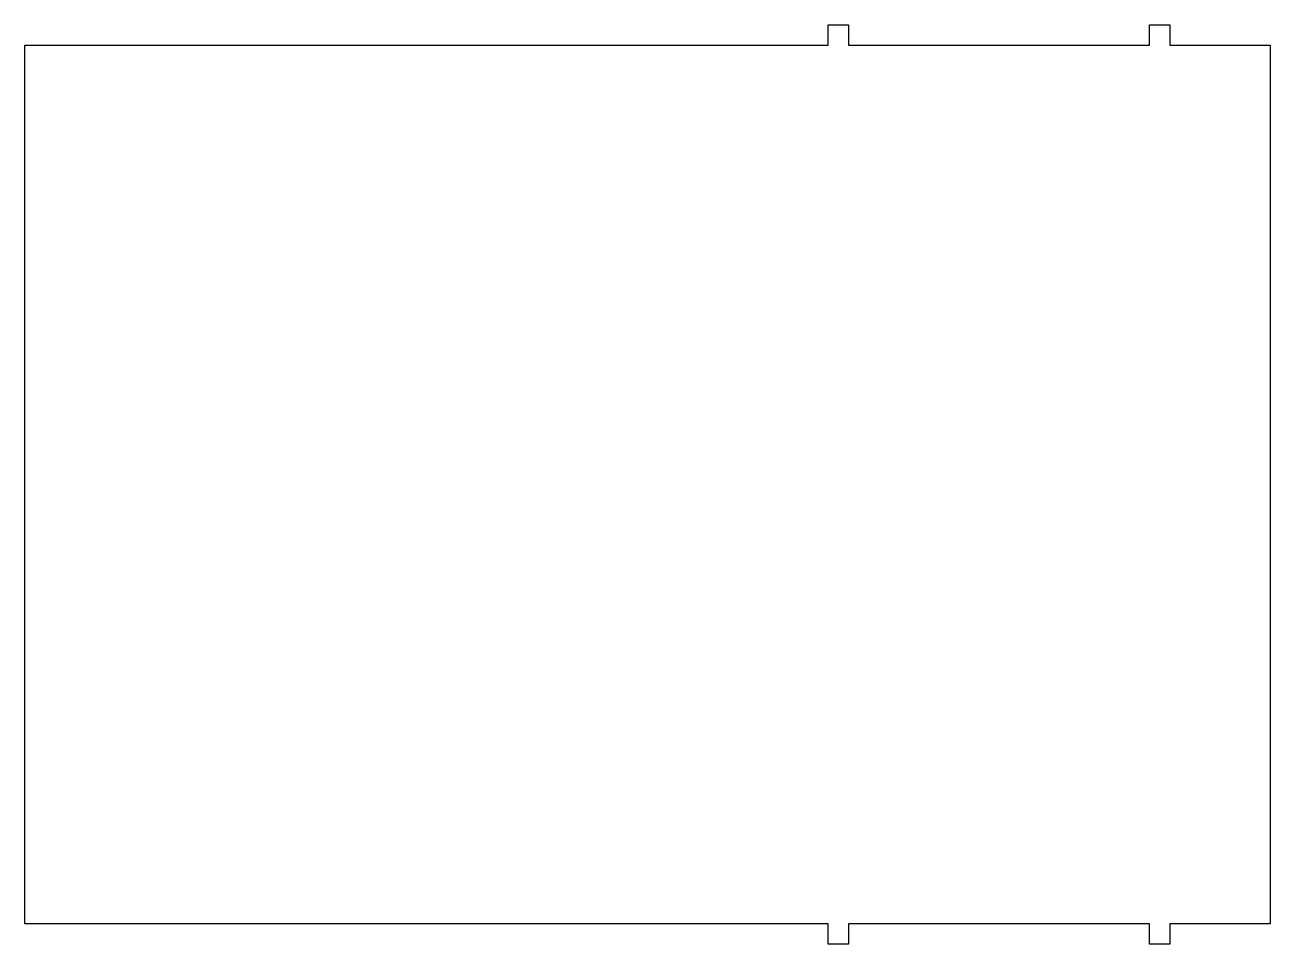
# Model space of a CAD drawing. Extents: x -172 to 76, y 92 to 275.
import ezdxf

# ---------------------------------------------------------------- set-up
doc = ezdxf.new("R2010")
doc.units = 0

msp = doc.modelspace()

# ---------------------------------------------------------------- linework, layer by layer
at = {"layer": 'Layer 1'}
for p, q in [((-12, 271), (-12, 275)), ((-12, 275), (-8, 275)), ((-8, 275), (-8, 271)), ((52, 271), (52, 275)), ((52, 275), (56, 275)), ((56, 275), (56, 271)), ((-172, 271), (-32, 271)), ((-172, 96), (-172, 271)), ((-172, 271), (-172, 271)), ((-32, 271), (-12, 271)), ((-8, 271), (52, 271)), ((56, 271), (76, 271)), ((76, 271), (76, 96)), ((-32, 96), (-172, 96)), ((-12, 96), (-32, 96)), ((-12, 92), (-12, 96)), ((52, 96), (-8, 96)), ((-8, 96), (-8, 92)), ((52, 92), (52, 96)), ((76, 96), (56, 96)), ((56, 96), (56, 92)), ((-8, 92), (-12, 92)), ((56, 92), (52, 92))]:
    msp.add_line(p, q, dxfattribs=at)

doc.saveas('drawing.dxf')
